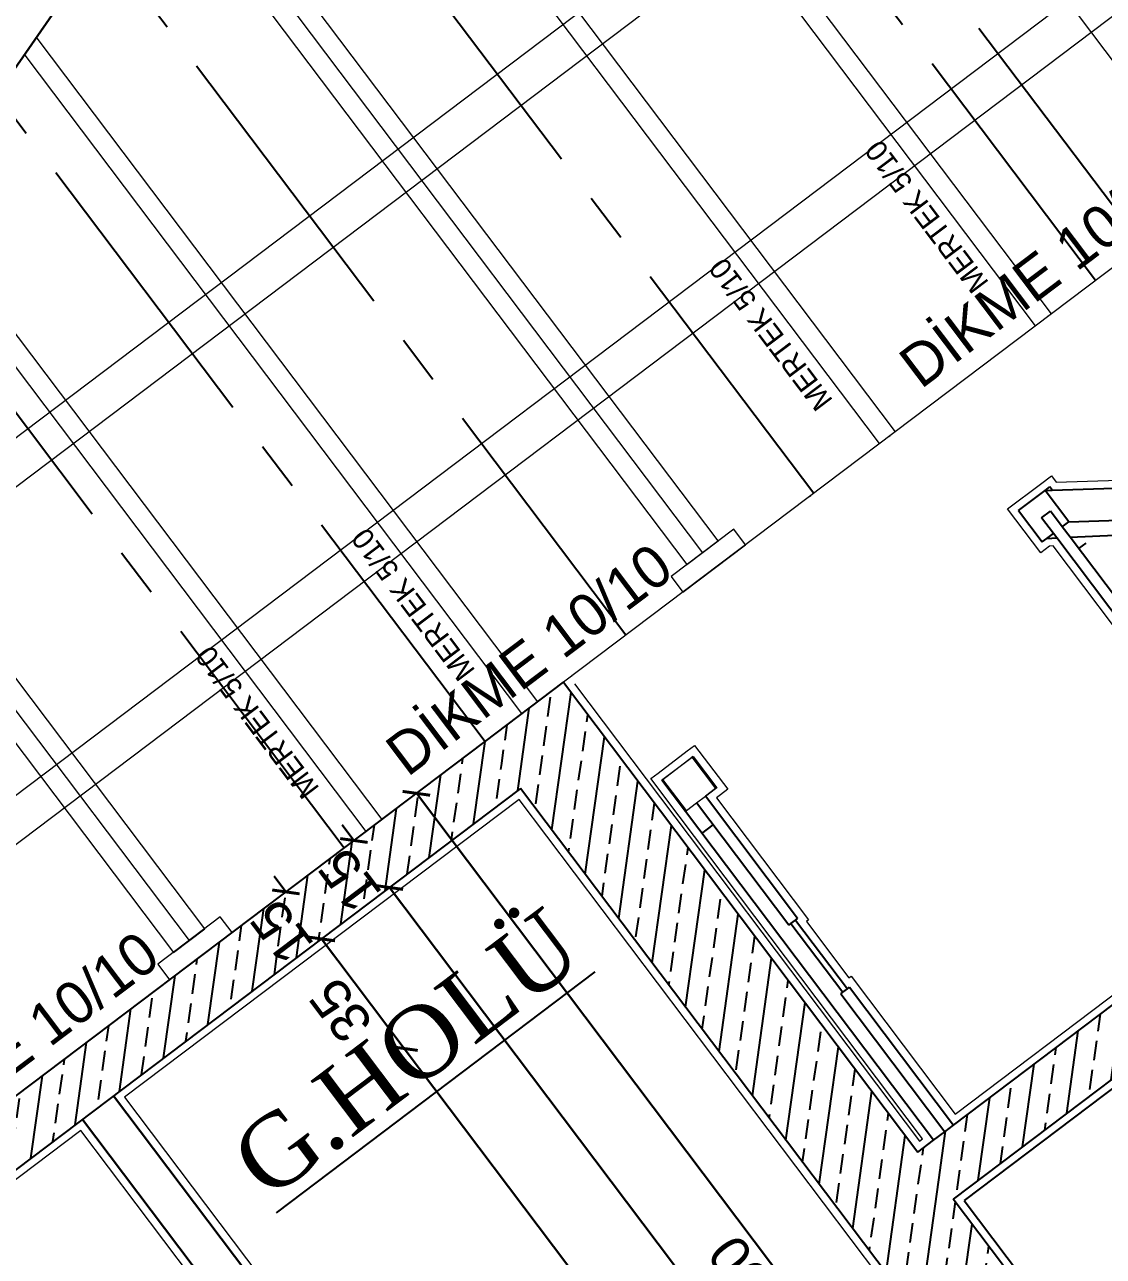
# Model space of a CAD drawing. Header units: millimetres. Extents: x 2232 to 85269, y -3593 to 5869.
# Drawn here: x 3655 to 3723.8, y 4480.3 to 4558.7 of the extents above; entities that cross this region are included whole.
import ezdxf

# ---------------------------------------------------------------- set-up
doc = ezdxf.new("R2010")
doc.units = ezdxf.units.MM
for name, pattern in [('CENTER2', [112.5, 75, -12.5, 12.5, -12.5]), ('DASHDOT2', [12.7, 6.35, -3.175, 0, -3.175]), ('DOTX2', [0.5, 0, -0.5])]:
    doc.linetypes.add(name, pattern=pattern)
for name, color, linetype in [("'YAZI", 7, 'Continuous'), ('GORUNUS', 125, 'Continuous'), ('Standart', 7, 'Continuous'), ('Yazi', 7, 'Continuous')]:
    doc.layers.add(name, color=color, linetype=linetype)
for name, color, linetype, lineweight in [('aks', 251, 'DASHDOT2', 35), ('DENIZLIK', 8, 'Continuous', 20), ('duvar', 232, 'Continuous', 30), ('iz', 1, 'DOTX2', 20), ('Mertek', 137, 'Continuous', 5), ('sıva iç', 21, 'Continuous', 0), ('ölçü iç', 170, 'Continuous', 9), ('ÖLÇÜ İÇ', 7, 'Continuous', 9)]:
    doc.layers.add(name, color=color, linetype=linetype, lineweight=lineweight)
doc.styles.get("Standard").update_dxf_attribs({"font": 'arial.ttf'})
doc.styles.add('Times roman', font='times.ttf')
doc.dimstyles.new('zulay iç ölçü', dxfattribs={"dimtxt": 10, "dimasz": 5, "dimexe": 0.18, "dimexo": 0, "dimgap": 2, "dimtad": 3, "dimdec": 0, "dimzin": 0, "dimdsep": 46, "dimtxsty": 'Standard', "dimblk": 'ARCHTICK', "dimcen": 0.09, "dimse1": 1, "dimse2": 1, "dimadec": 0, "dimazin": 0, "dimtfac": 1, "dimtdec": 0, "dimtix": 1, "dimtofl": 0, "dimtmove": 0, "dimatfit": 3, "dimldrblk": 'ARCHTICK', "dimfxl": 1, "dimtolj": 1, "dimtzin": 0, "dimarcsym": 0})
pattern_1 = [(45, (0, 0), (-7.07107, 7.07107), []), (45, (7.071, 0), (-7.07107, 7.07107), [5, -2.5])]

# ---------------------------------------------------------------- blocks, each defined once
blk = doc.blocks.new('IDE991Entity4296')
at = {"layer": 'Standart', "linetype": 'Continuous', "lineweight": -3}
h = blk.add_hatch(dxfattribs=at)
h.set_pattern_fill('ANSI33', color=171, scale=40, style=0)
h.set_pattern_definition(pattern_1)
h.paths.add_polyline_path([(760, 1335), (155, 1335), (155, 1350), (760, 1350)])
blk = doc.blocks.new('IDE991Entity4298')
at = {"layer": 'Standart', "linetype": 'Continuous', "lineweight": -3}
h = blk.add_hatch(dxfattribs=at)
h.set_pattern_fill('ANSI33', color=171, scale=40, style=0)
h.set_pattern_definition(pattern_1)
h.paths.add_polyline_path([(785, 1050), (760, 1050), (760, 1350), (785, 1350)])
blk = doc.blocks.new('IDE991Entity4308')
at = {"layer": 'Standart', "linetype": 'Continuous', "lineweight": -3}
h = blk.add_hatch(dxfattribs=at)
h.set_pattern_fill('ANSI33', color=171, scale=40, style=0)
h.set_pattern_definition(pattern_1)
h.paths.add_polyline_path([(909, 1185), (785, 1185), (785, 1200), (909, 1200)])
blk = doc.blocks.new('IDE991Entity4380')
at = {"layer": 'Standart', "color": 159, "linetype": 'Continuous', "lineweight": -3}
blk.add_lwpolyline([(790, 1298), (793.59, 1298)], dxfattribs=at)
blk = doc.blocks.new('IDE991Entity4382')
at = {"layer": 'Standart', "color": 159, "linetype": 'Continuous', "lineweight": -3}
blk.add_lwpolyline([(910.41, 1298), (912.78, 1298)], dxfattribs=at)
blk = doc.blocks.new('IDE991Entity4479')
at = {"layer": 'Standart', "color": 134, "linetype": 'Continuous', "lineweight": -3}
blk.add_lwpolyline([(907.59, 1266), (907.59, 1303.55)], dxfattribs=at)
blk = doc.blocks.new('IDE991Entity4481')
at = {"layer": 'Standart', "color": 134, "linetype": 'Continuous', "lineweight": -3}
blk.add_lwpolyline([(907.59, 1310), (910.41, 1310)], dxfattribs=at)
blk = doc.blocks.new('IDE991Entity4484')
at = {"layer": 'Standart', "color": 134, "linetype": 'Continuous', "lineweight": -3}
blk.add_lwpolyline([(910.41, 1266), (910.41, 1301.62)], dxfattribs=at)
blk = doc.blocks.new('IDE991Entity4485')
at = {"layer": 'Standart', "color": 134, "linetype": 'Continuous', "lineweight": -3}
blk.add_lwpolyline([(910.41, 1305), (910.41, 1310)], dxfattribs=at)
blk = doc.blocks.new('IDE991Entity4486')
at = {"layer": 'Standart', "color": 134, "linetype": 'Continuous', "lineweight": -3}
blk.add_lwpolyline([(912.54, 1305), (929.19, 1293.24)], dxfattribs=at)
blk = doc.blocks.new('IDE991Entity4487')
at = {"layer": 'Standart', "color": 134, "linetype": 'Continuous', "lineweight": -3}
blk.add_lwpolyline([(912.54, 1315), (914, 1313.97)], dxfattribs=at)
blk = doc.blocks.new('IDE991Entity4488')
at = {"layer": 'Standart', "color": 134, "linetype": 'Continuous', "lineweight": -3}
blk.add_lwpolyline([(905.46, 1305), (907.59, 1303.55)], dxfattribs=at)
blk = doc.blocks.new('IDE991Entity4489')
at = {"layer": 'Standart', "color": 134, "linetype": 'Continuous', "lineweight": -3}
blk.add_lwpolyline([(910.41, 1301.62), (929.19, 1288.79)], dxfattribs=at)
blk = doc.blocks.new('IDE991Entity4500')
at = {"layer": 'Standart', "color": 134, "linetype": 'Continuous', "lineweight": -3}
blk.add_lwpolyline([(912.54, 1315), (914, 1315)], dxfattribs=at)
blk = doc.blocks.new('IDE991Entity4501')
at = {"layer": 'Standart', "color": 134, "linetype": 'Continuous', "lineweight": -3}
blk.add_lwpolyline([(910.41, 1305), (912.54, 1305)], dxfattribs=at)
blk = doc.blocks.new('IDE991Entity4502')
at = {"layer": 'Standart', "color": 134, "linetype": 'Continuous', "lineweight": -3}
blk.add_lwpolyline([(912.54, 1305), (912.54, 1315)], dxfattribs=at)
blk = doc.blocks.new('IDE991Entity4503')
at = {"layer": 'Standart', "color": 134, "linetype": 'Continuous', "lineweight": -3}
blk.add_lwpolyline([(904, 1315), (904, 1305)], dxfattribs=at)
blk = doc.blocks.new('IDE991Entity4504')
at = {"layer": 'Standart', "color": 134, "linetype": 'Continuous', "lineweight": -3}
blk.add_lwpolyline([(904, 1305), (905.46, 1305)], dxfattribs=at)
blk = doc.blocks.new('IDE991Entity4505')
at = {"layer": 'Standart', "color": 134, "linetype": 'Continuous', "lineweight": -3}
blk.add_lwpolyline([(914, 1313.97), (914, 1315)], dxfattribs=at)
blk = doc.blocks.new('IDE991Entity4506')
at = {"layer": 'Standart', "color": 134, "linetype": 'Continuous', "lineweight": -3}
blk.add_lwpolyline([(793.59, 1244), (793.59, 1200)], dxfattribs=at)
blk = doc.blocks.new('IDE991Entity4507')
at = {"layer": 'Standart', "color": 134, "linetype": 'Continuous', "lineweight": -3}
blk.add_lwpolyline([(793.59, 1244), (794.29, 1244)], dxfattribs=at)
blk = doc.blocks.new('IDE991Entity4508')
at = {"layer": 'Standart', "color": 134, "linetype": 'Continuous', "lineweight": -3}
blk.add_lwpolyline([(794.29, 1266), (794.29, 1244)], dxfattribs=at)
blk = doc.blocks.new('IDE991Entity4509')
at = {"layer": 'Standart', "color": 134, "linetype": 'Continuous', "lineweight": -3}
blk.add_lwpolyline([(793.59, 1266), (793.59, 1305)], dxfattribs=at)
blk = doc.blocks.new('IDE991Entity4510')
at = {"layer": 'Standart', "color": 134, "linetype": 'Continuous', "lineweight": -3}
blk.add_lwpolyline([(793.59, 1266), (794.29, 1266)], dxfattribs=at)
blk = doc.blocks.new('IDE991Entity4511')
at = {"layer": 'Standart', "color": 134, "linetype": 'Continuous', "lineweight": -3}
blk.add_lwpolyline([(796.41, 1244), (796.41, 1200)], dxfattribs=at)
blk = doc.blocks.new('IDE991Entity4512')
at = {"layer": 'Standart', "color": 134, "linetype": 'Continuous', "lineweight": -3}
blk.add_lwpolyline([(795.71, 1266), (795.71, 1244)], dxfattribs=at)
blk = doc.blocks.new('IDE991Entity4513')
at = {"layer": 'Standart', "color": 134, "linetype": 'Continuous', "lineweight": -3}
blk.add_lwpolyline([(796.41, 1266), (796.41, 1305)], dxfattribs=at)
blk = doc.blocks.new('IDE991Entity4514')
at = {"layer": 'Standart', "color": 134, "linetype": 'Continuous', "lineweight": -3}
blk.add_lwpolyline([(799.67, 1305), (800, 1305)], dxfattribs=at)
blk = doc.blocks.new('IDE991Entity4515')
at = {"layer": 'Standart', "color": 134, "linetype": 'Continuous', "lineweight": -3}
blk.add_lwpolyline([(800, 1315), (800, 1305)], dxfattribs=at)
blk = doc.blocks.new('IDE991Entity4516')
at = {"layer": 'Standart', "color": 134, "linetype": 'Continuous', "lineweight": -3}
blk.add_lwpolyline([(799.67, 1315), (800, 1315)], dxfattribs=at)
blk = doc.blocks.new('IDE991Entity4517')
at = {"layer": 'Standart', "color": 134, "linetype": 'Continuous', "lineweight": -3}
blk.add_lwpolyline([(790.32, 1305), (790, 1305)], dxfattribs=at)
blk = doc.blocks.new('IDE991Entity4518')
at = {"layer": 'Standart', "color": 134, "linetype": 'Continuous', "lineweight": -3}
blk.add_lwpolyline([(790.32, 1315), (790, 1315)], dxfattribs=at)
blk = doc.blocks.new('IDE991Entity5277')
at = {"layer": 'Standart', "color": 159, "linetype": 'Continuous', "lineweight": -3}
blk.add_lwpolyline([(760, 1335), (155, 1335)], dxfattribs=at)
blk = doc.blocks.new('IDE991Entity5278')
at = {"layer": 'Standart', "color": 159, "linetype": 'Continuous', "lineweight": -3}
blk.add_lwpolyline([(155, 1350), (760, 1350)], dxfattribs=at)
blk = doc.blocks.new('IDE991Entity5279')
at = {"layer": 'Standart', "color": 159, "linetype": 'Continuous', "lineweight": -3}
blk.add_lwpolyline([(760, 1350), (785, 1350)], dxfattribs=at)
blk = doc.blocks.new('IDE991Entity5283')
at = {"layer": 'Standart', "color": 159, "linetype": 'Continuous', "lineweight": -3}
blk.add_lwpolyline([(760, 1050), (760, 1335)], dxfattribs=at)
blk = doc.blocks.new('IDE991Entity5284')
at = {"layer": 'Standart', "color": 159, "linetype": 'Continuous', "lineweight": -3}
blk.add_lwpolyline([(785, 900), (785, 1185)], dxfattribs=at)
blk = doc.blocks.new('IDE991Entity5285')
at = {"layer": 'Standart', "color": 159, "linetype": 'Continuous', "lineweight": -3}
blk.add_lwpolyline([(785, 1200), (790, 1200)], dxfattribs=at)
blk = doc.blocks.new('IDE991Entity5286')
at = {"layer": 'Standart', "color": 159, "linetype": 'Continuous', "lineweight": -3}
blk.add_lwpolyline([(785, 1350), (785, 1200)], dxfattribs=at)
blk = doc.blocks.new('IDE991Entity5594')
at = {"layer": 'Standart', "color": 159, "linetype": 'Continuous', "lineweight": -3}
blk.add_lwpolyline([(882, 1185), (785, 1185)], dxfattribs=at)
blk = doc.blocks.new('IDE991Entity5638')
at = {"layer": 'Standart', "color": 163, "linetype": 'Continuous', "lineweight": 5}
blk.add_lwpolyline([(790.32, 1305), (793.59, 1305)], dxfattribs=at)
blk = doc.blocks.new('IDE991Entity5639')
at = {"layer": 'Standart', "color": 163, "linetype": 'Continuous', "lineweight": 5}
blk.add_lwpolyline([(790.32, 1305), (790.32, 1315)], dxfattribs=at)
blk = doc.blocks.new('IDE991Entity5640')
at = {"layer": 'Standart', "color": 163, "linetype": 'Continuous', "lineweight": 5}
blk.add_lwpolyline([(790.32, 1315), (799.67, 1315)], dxfattribs=at)
blk = doc.blocks.new('IDE991Entity5641')
at = {"layer": 'Standart', "color": 163, "linetype": 'Continuous', "lineweight": 5}
blk.add_lwpolyline([(799.67, 1315), (799.67, 1305)], dxfattribs=at)
blk = doc.blocks.new('IDE991Entity5774')
at = {"layer": 'Standart', "color": 11, "linetype": 'Continuous', "lineweight": -3}
blk.add_lwpolyline([(790, 1200), (790, 1305)], dxfattribs=at)
blk = doc.blocks.new('IDE991Entity5775')
at = {"layer": 'Standart', "color": 11, "linetype": 'Continuous', "lineweight": -3}
blk.add_lwpolyline([(790, 1305), (790, 1315)], dxfattribs=at)
blk = doc.blocks.new('IDE991Entity5802')
at = {"layer": 'Standart', "color": 11, "linetype": 'Continuous', "lineweight": -3}
blk.add_lwpolyline([(881.43, 1183), (787, 1183)], dxfattribs=at)
blk = doc.blocks.new('IDE991Entity5803')
at = {"layer": 'Standart', "color": 11, "linetype": 'Continuous', "lineweight": -3}
blk.add_lwpolyline([(787, 1183), (787, 1050)], dxfattribs=at)
blk = doc.blocks.new('IDE991Entity5992')
at = {"layer": 'Standart', "color": 134, "linetype": 'Continuous', "lineweight": -3}
blk.add_lwpolyline([(907.59, 1303.55), (907.59, 1305)], dxfattribs=at)
blk = doc.blocks.new('IDE991Entity5993')
at = {"layer": 'Standart', "color": 134, "linetype": 'Continuous', "lineweight": -3}
blk.add_lwpolyline([(907.59, 1305), (907.59, 1310)], dxfattribs=at)
blk = doc.blocks.new('IDE991Entity5996')
at = {"layer": 'Standart', "color": 134, "linetype": 'Continuous', "lineweight": -3}
blk.add_lwpolyline([(910.41, 1301.62), (910.41, 1305)], dxfattribs=at)
blk = doc.blocks.new('IDE991Entity6017')
at = {"layer": 'Standart', "color": 134, "linetype": 'Continuous', "lineweight": -3}
blk.add_lwpolyline([(914, 1313.97), (1015, 1242.66)], dxfattribs=at)
blk = doc.blocks.new('IDE991Entity6022')
at = {"layer": 'Standart', "color": 134, "linetype": 'Continuous', "lineweight": -3}
blk.add_lwpolyline([(904, 1315), (912.54, 1315)], dxfattribs=at)
blk = doc.blocks.new('IDE991Entity6023')
at = {"layer": 'Standart', "color": 134, "linetype": 'Continuous', "lineweight": -3}
blk.add_lwpolyline([(905.46, 1305), (907.59, 1305)], dxfattribs=at)
blk = doc.blocks.new('IDE991Entity6024')
at = {"layer": 'Standart', "color": 134, "linetype": 'Continuous', "lineweight": -3}
blk.add_lwpolyline([(794.29, 1244), (795.71, 1244)], dxfattribs=at)
blk = doc.blocks.new('IDE991Entity6025')
at = {"layer": 'Standart', "color": 134, "linetype": 'Continuous', "lineweight": -3}
blk.add_lwpolyline([(795.71, 1244), (796.41, 1244)], dxfattribs=at)
blk = doc.blocks.new('IDE991Entity6026')
at = {"layer": 'Standart', "color": 134, "linetype": 'Continuous', "lineweight": -3}
blk.add_lwpolyline([(794.29, 1266), (795.71, 1266)], dxfattribs=at)
blk = doc.blocks.new('IDE991Entity6027')
at = {"layer": 'Standart', "color": 134, "linetype": 'Continuous', "lineweight": -3}
blk.add_lwpolyline([(795.71, 1266), (796.41, 1266)], dxfattribs=at)
blk = doc.blocks.new('IDE991Entity6530')
at = {"layer": 'Standart', "color": 159, "linetype": 'Continuous', "lineweight": -3}
blk.add_lwpolyline([(790, 1200), (793.59, 1200)], dxfattribs=at)
blk = doc.blocks.new('IDE991Entity6531')
at = {"layer": 'Standart', "color": 159, "linetype": 'Continuous', "lineweight": -3}
blk.add_lwpolyline([(793.59, 1200), (796.41, 1200)], dxfattribs=at)
blk = doc.blocks.new('IDE991Entity6532')
at = {"layer": 'Standart', "color": 159, "linetype": 'Continuous', "lineweight": -3}
blk.add_lwpolyline([(796.41, 1200), (907.59, 1200)], dxfattribs=at)
blk = doc.blocks.new('IDE991Entity6722')
at = {"layer": 'Standart', "color": 163, "linetype": 'Continuous', "lineweight": 5}
blk.add_lwpolyline([(793.59, 1305), (796.41, 1305)], dxfattribs=at)
blk = doc.blocks.new('IDE991Entity6723')
at = {"layer": 'Standart', "color": 163, "linetype": 'Continuous', "lineweight": 5}
blk.add_lwpolyline([(796.41, 1305), (799.67, 1305)], dxfattribs=at)
blk = doc.blocks.new('TRRTYT')
at = {"layer": 'Standart'}
for name in ['IDE991Entity4296', 'IDE991Entity5278', 'IDE991Entity4298', 'IDE991Entity5279', 'IDE991Entity5286', 'IDE991Entity5277', 'IDE991Entity5283', 'IDE991Entity4518', 'IDE991Entity5775', 'IDE991Entity5639', 'IDE991Entity5640', 'IDE991Entity4516', 'IDE991Entity5641', 'IDE991Entity4515', 'IDE991Entity4503', 'IDE991Entity6022', 'IDE991Entity4487', 'IDE991Entity4500', 'IDE991Entity4502', 'IDE991Entity4505', 'IDE991Entity6017', 'IDE991Entity4481', 'IDE991Entity5993', 'IDE991Entity4485', 'IDE991Entity4517', 'IDE991Entity5774', 'IDE991Entity5638', 'IDE991Entity4509', 'IDE991Entity6722', 'IDE991Entity4513', 'IDE991Entity6723', 'IDE991Entity4514', 'IDE991Entity4504', 'IDE991Entity4488', 'IDE991Entity6023', 'IDE991Entity5992', 'IDE991Entity4501', 'IDE991Entity5996', 'IDE991Entity4486', 'IDE991Entity4479', 'IDE991Entity4484', 'IDE991Entity4489', 'IDE991Entity4380', 'IDE991Entity4382', 'IDE991Entity4510', 'IDE991Entity4508', 'IDE991Entity6026', 'IDE991Entity4512', 'IDE991Entity6027', 'IDE991Entity4506', 'IDE991Entity4507', 'IDE991Entity6024', 'IDE991Entity6025', 'IDE991Entity4511', 'IDE991Entity4308', 'IDE991Entity5285', 'IDE991Entity6530', 'IDE991Entity6531', 'IDE991Entity6532', 'IDE991Entity5284', 'IDE991Entity5594', 'IDE991Entity5802', 'IDE991Entity5803']:
    blk.add_blockref(name, (1034515.63, -397430.95), dxfattribs=at)
blk = doc.blocks.new('_ArchTick')
at = {"color": 0, "linetype": 'ByBlock', "const_width": 0.15}
blk.add_lwpolyline([(-0.5, -0.5), (0.5, 0.5)], dxfattribs=at)
blk = doc.blocks.new('*D2435')
at = {"layer": 'Defpoints', "color": 0, "transparency": 16777216}
for p in [(661197.5, -126478.54), (661197.5, -126493.54), (661204.5, -126493.54)]:
    blk.add_point(p, dxfattribs=at)
at = {"layer": 'ÖLÇÜ İÇ', "color": 0, "lineweight": -2, "transparency": 16777216}
for p, q in [((661204.5, -126478.54), (661204.5, -126473.54)), ((661204.5, -126493.54), (661204.5, -126498.54))]:
    blk.add_line(p, q, dxfattribs=at)
at = {"layer": 'ÖLÇÜ İÇ', "color": 0, "lineweight": -2, "transparency": 16777216, "xscale": 5, "yscale": 5, "zscale": 5}
for p, rotation in [((661204.5, -126478.54), 270), ((661204.5, -126493.54), 90)]:
    blk.add_blockref('_ArchTick', p, dxfattribs=dict(at, rotation=rotation))
at = {"layer": 'ÖLÇÜ İÇ', "color": 0, "transparency": 16777216, "insert": (661197.5, -126486.04), "char_height": 10, "attachment_point": 5, "rotation": 90}
blk.add_mtext('\\A1;15', dxfattribs=at)
blk = doc.blocks.new('*D2436')
at = {"layer": 'Defpoints', "color": 0, "transparency": 16777216}
for p in [(661197.5, -126493.54), (661177.16, -126528.54), (661204.5, -126528.54)]:
    blk.add_point(p, dxfattribs=at)
at = {"layer": 'ÖLÇÜ İÇ', "color": 0, "lineweight": -2, "transparency": 16777216}
blk.add_line((661204.5, -126493.54), (661204.5, -126528.54), dxfattribs=at)
at = {"layer": 'ÖLÇÜ İÇ', "color": 0, "lineweight": -2, "transparency": 16777216, "xscale": 5, "yscale": 5, "zscale": 5}
for p, rotation in [((661204.5, -126493.54), 90), ((661204.5, -126528.54), 270)]:
    blk.add_blockref('_ArchTick', p, dxfattribs=dict(at, rotation=rotation))
at = {"layer": 'ÖLÇÜ İÇ', "color": 0, "transparency": 16777216, "insert": (661197.5, -126511.04), "char_height": 10, "attachment_point": 5, "rotation": 90}
blk.add_mtext('\\A1;35', dxfattribs=at)
blk = doc.blocks.new('*D2437')
at = {"layer": 'Defpoints', "color": 0, "transparency": 16777216}
for p in [(661177.16, -126528.54), (661187, -126778.54), (661204.5, -126778.54)]:
    blk.add_point(p, dxfattribs=at)
at = {"layer": 'ÖLÇÜ İÇ', "color": 0, "lineweight": -2, "transparency": 16777216}
blk.add_line((661204.5, -126528.54), (661204.5, -126778.54), dxfattribs=at)
at = {"layer": 'ÖLÇÜ İÇ', "color": 0, "lineweight": -2, "transparency": 16777216, "xscale": 5, "yscale": 5, "zscale": 5}
for p, rotation in [((661204.5, -126528.54), 90), ((661204.5, -126778.54), 270)]:
    blk.add_blockref('_ArchTick', p, dxfattribs=dict(at, rotation=rotation))
at = {"layer": 'ÖLÇÜ İÇ', "color": 0, "transparency": 16777216, "insert": (661197.5, -126653.54), "char_height": 10, "attachment_point": 5, "rotation": 90}
blk.add_mtext('\\A1;250', dxfattribs=at)
blk = doc.blocks.new('*D2438')
at = {"layer": 'Defpoints', "color": 0, "transparency": 16777216}
for p in [(661246.19, -126478.54), (661246.19, -126778.54), (661246.19, -126778.54)]:
    blk.add_point(p, dxfattribs=at)
at = {"layer": 'ÖLÇÜ İÇ', "color": 0, "lineweight": -2, "transparency": 16777216}
blk.add_line((661246.19, -126478.54), (661246.19, -126778.54), dxfattribs=at)
at = {"layer": 'ÖLÇÜ İÇ', "color": 0, "lineweight": -2, "transparency": 16777216, "xscale": 5, "yscale": 5, "zscale": 5}
for p, rotation in [((661246.19, -126478.54), 90), ((661246.19, -126778.54), 270)]:
    blk.add_blockref('_ArchTick', p, dxfattribs=dict(at, rotation=rotation))
at = {"layer": 'ÖLÇÜ İÇ', "color": 0, "transparency": 16777216, "insert": (661239.19, -126628.54), "char_height": 10, "attachment_point": 5, "rotation": 90}
blk.add_mtext('\\A1;300', dxfattribs=at)
blk = doc.blocks.new('*D2439')
at = {"layer": 'Defpoints', "color": 0, "transparency": 16777216}
for p in [(661220.99, -126478.54), (661178.88, -126493.54), (661226.24, -126493.54)]:
    blk.add_point(p, dxfattribs=at)
at = {"layer": 'ÖLÇÜ İÇ', "color": 0, "lineweight": -2, "transparency": 16777216}
for p, q in [((661226.24, -126478.54), (661226.24, -126473.54)), ((661226.24, -126493.54), (661226.24, -126498.54))]:
    blk.add_line(p, q, dxfattribs=at)
at = {"layer": 'ÖLÇÜ İÇ', "color": 0, "lineweight": -2, "transparency": 16777216, "xscale": 5, "yscale": 5, "zscale": 5}
for p, rotation in [((661226.24, -126478.54), 270), ((661226.24, -126493.54), 90)]:
    blk.add_blockref('_ArchTick', p, dxfattribs=dict(at, rotation=rotation))
at = {"layer": 'ÖLÇÜ İÇ', "color": 0, "transparency": 16777216, "insert": (661219.24, -126486.04), "char_height": 10, "attachment_point": 5, "rotation": 90}
blk.add_mtext('\\A1;15', dxfattribs=at)
blk = doc.blocks.new('*D2440')
at = {"layer": 'Defpoints', "color": 0, "transparency": 16777216}
for p in [(661178.88, -126493.54), (661226.24, -126778.54), (661226.24, -126778.54)]:
    blk.add_point(p, dxfattribs=at)
at = {"layer": 'ÖLÇÜ İÇ', "color": 0, "lineweight": -2, "transparency": 16777216}
blk.add_line((661226.24, -126493.54), (661226.24, -126778.54), dxfattribs=at)
at = {"layer": 'ÖLÇÜ İÇ', "color": 0, "lineweight": -2, "transparency": 16777216, "xscale": 5, "yscale": 5, "zscale": 5}
for p, rotation in [((661226.24, -126493.54), 90), ((661226.24, -126778.54), 270)]:
    blk.add_blockref('_ArchTick', p, dxfattribs=dict(at, rotation=rotation))
at = {"layer": 'ÖLÇÜ İÇ', "color": 0, "transparency": 16777216, "insert": (661219.24, -126636.04), "char_height": 10, "attachment_point": 5, "rotation": 90}
blk.add_mtext('\\A1;285', dxfattribs=at)
blk = doc.blocks.new('*D2445')
at = {"layer": 'Defpoints', "color": 0, "transparency": 16777216}
for p in [(661220.99, -126478.54), (661178.88, -126493.54), (661226.24, -126493.54)]:
    blk.add_point(p, dxfattribs=at)
at = {"layer": 'ÖLÇÜ İÇ', "color": 0, "lineweight": -2, "transparency": 16777216}
for p, q in [((661226.24, -126478.54), (661226.24, -126473.54)), ((661226.24, -126493.54), (661226.24, -126498.54))]:
    blk.add_line(p, q, dxfattribs=at)
at = {"layer": 'ÖLÇÜ İÇ', "color": 0, "lineweight": -2, "transparency": 16777216, "xscale": 5, "yscale": 5, "zscale": 5}
for p, rotation in [((661226.24, -126478.54), 270), ((661226.24, -126493.54), 90)]:
    blk.add_blockref('_ArchTick', p, dxfattribs=dict(at, rotation=rotation))
at = {"layer": 'ÖLÇÜ İÇ', "color": 0, "transparency": 16777216, "insert": (661219.24, -126486.04), "char_height": 10, "attachment_point": 5, "rotation": 90}
blk.add_mtext('\\A1;15', dxfattribs=at)
blk = doc.blocks.new('*D2446')
at = {"layer": 'Defpoints', "color": 0, "transparency": 16777216}
for p in [(661178.88, -126493.54), (661226.24, -126778.54), (661226.24, -126778.54)]:
    blk.add_point(p, dxfattribs=at)
at = {"layer": 'ÖLÇÜ İÇ', "color": 0, "lineweight": -2, "transparency": 16777216}
blk.add_line((661226.24, -126493.54), (661226.24, -126778.54), dxfattribs=at)
at = {"layer": 'ÖLÇÜ İÇ', "color": 0, "lineweight": -2, "transparency": 16777216, "xscale": 5, "yscale": 5, "zscale": 5}
for p, rotation in [((661226.24, -126493.54), 90), ((661226.24, -126778.54), 270)]:
    blk.add_blockref('_ArchTick', p, dxfattribs=dict(at, rotation=rotation))
at = {"layer": 'ÖLÇÜ İÇ', "color": 0, "transparency": 16777216, "insert": (661219.24, -126636.04), "char_height": 10, "attachment_point": 5, "rotation": 90}
blk.add_mtext('\\A1;285', dxfattribs=at)
blk = doc.blocks.new('*D2451')
at = {"layer": 'Defpoints', "color": 0, "transparency": 16777216}
for p in [(661220.99, -126478.54), (661178.88, -126493.54), (661226.24, -126493.54)]:
    blk.add_point(p, dxfattribs=at)
at = {"layer": 'ÖLÇÜ İÇ', "color": 0, "lineweight": -2, "transparency": 16777216}
for p, q in [((661226.24, -126478.54), (661226.24, -126473.54)), ((661226.24, -126493.54), (661226.24, -126498.54))]:
    blk.add_line(p, q, dxfattribs=at)
at = {"layer": 'ÖLÇÜ İÇ', "color": 0, "lineweight": -2, "transparency": 16777216, "xscale": 5, "yscale": 5, "zscale": 5}
for p, rotation in [((661226.24, -126478.54), 270), ((661226.24, -126493.54), 90)]:
    blk.add_blockref('_ArchTick', p, dxfattribs=dict(at, rotation=rotation))
at = {"layer": 'ÖLÇÜ İÇ', "color": 0, "transparency": 16777216, "insert": (661219.24, -126486.04), "char_height": 10, "attachment_point": 5, "rotation": 90}
blk.add_mtext('\\A1;15', dxfattribs=at)
blk = doc.blocks.new('*D2452')
at = {"layer": 'Defpoints', "color": 0, "transparency": 16777216}
for p in [(661178.88, -126493.54), (661226.24, -126778.54), (661226.24, -126778.54)]:
    blk.add_point(p, dxfattribs=at)
at = {"layer": 'ÖLÇÜ İÇ', "color": 0, "lineweight": -2, "transparency": 16777216}
blk.add_line((661226.24, -126493.54), (661226.24, -126778.54), dxfattribs=at)
at = {"layer": 'ÖLÇÜ İÇ', "color": 0, "lineweight": -2, "transparency": 16777216, "xscale": 5, "yscale": 5, "zscale": 5}
for p, rotation in [((661226.24, -126493.54), 90), ((661226.24, -126778.54), 270)]:
    blk.add_blockref('_ArchTick', p, dxfattribs=dict(at, rotation=rotation))
at = {"layer": 'ÖLÇÜ İÇ', "color": 0, "transparency": 16777216, "insert": (661219.24, -126636.04), "char_height": 10, "attachment_point": 5, "rotation": 90}
blk.add_mtext('\\A1;285', dxfattribs=at)
blk = doc.blocks.new('*D2454')
at = {"layer": 'Defpoints', "color": 0, "transparency": 16777216}
for p in [(661220.99, -126478.54), (661178.88, -126493.54), (661226.24, -126493.54)]:
    blk.add_point(p, dxfattribs=at)
at = {"layer": 'ÖLÇÜ İÇ', "color": 0, "lineweight": -2, "transparency": 16777216}
for p, q in [((661226.24, -126478.54), (661226.24, -126473.54)), ((661226.24, -126493.54), (661226.24, -126498.54))]:
    blk.add_line(p, q, dxfattribs=at)
at = {"layer": 'ÖLÇÜ İÇ', "color": 0, "lineweight": -2, "transparency": 16777216, "xscale": 5, "yscale": 5, "zscale": 5}
for p, rotation in [((661226.24, -126478.54), 270), ((661226.24, -126493.54), 90)]:
    blk.add_blockref('_ArchTick', p, dxfattribs=dict(at, rotation=rotation))
at = {"layer": 'ÖLÇÜ İÇ', "color": 0, "transparency": 16777216, "insert": (661219.24, -126486.04), "char_height": 10, "attachment_point": 5, "rotation": 90}
blk.add_mtext('\\A1;15', dxfattribs=at)
blk = doc.blocks.new('*D2455')
at = {"layer": 'Defpoints', "color": 0, "transparency": 16777216}
for p in [(661178.88, -126493.54), (661226.24, -126778.54), (661226.24, -126778.54)]:
    blk.add_point(p, dxfattribs=at)
at = {"layer": 'ÖLÇÜ İÇ', "color": 0, "lineweight": -2, "transparency": 16777216}
blk.add_line((661226.24, -126493.54), (661226.24, -126778.54), dxfattribs=at)
at = {"layer": 'ÖLÇÜ İÇ', "color": 0, "lineweight": -2, "transparency": 16777216, "xscale": 5, "yscale": 5, "zscale": 5}
for p, rotation in [((661226.24, -126493.54), 90), ((661226.24, -126778.54), 270)]:
    blk.add_blockref('_ArchTick', p, dxfattribs=dict(at, rotation=rotation))
at = {"layer": 'ÖLÇÜ İÇ', "color": 0, "transparency": 16777216, "insert": (661219.24, -126636.04), "char_height": 10, "attachment_point": 5, "rotation": 90}
blk.add_mtext('\\A1;285', dxfattribs=at)
blk = doc.blocks.new('*D2456')
at = {"layer": 'Defpoints', "color": 0, "transparency": 16777216}
for p in [(661220.99, -126478.54), (661178.88, -126493.54), (661226.24, -126493.54)]:
    blk.add_point(p, dxfattribs=at)
at = {"layer": 'ÖLÇÜ İÇ', "color": 0, "lineweight": -2, "transparency": 16777216}
for p, q in [((661226.24, -126478.54), (661226.24, -126473.54)), ((661226.24, -126493.54), (661226.24, -126498.54))]:
    blk.add_line(p, q, dxfattribs=at)
at = {"layer": 'ÖLÇÜ İÇ', "color": 0, "lineweight": -2, "transparency": 16777216, "xscale": 5, "yscale": 5, "zscale": 5}
for p, rotation in [((661226.24, -126478.54), 270), ((661226.24, -126493.54), 90)]:
    blk.add_blockref('_ArchTick', p, dxfattribs=dict(at, rotation=rotation))
at = {"layer": 'ÖLÇÜ İÇ', "color": 0, "transparency": 16777216, "insert": (661219.24, -126486.04), "char_height": 10, "attachment_point": 5, "rotation": 90}
blk.add_mtext('\\A1;15', dxfattribs=at)
blk = doc.blocks.new('*D2457')
at = {"layer": 'Defpoints', "color": 0, "transparency": 16777216}
for p in [(661178.88, -126493.54), (661226.24, -126778.54), (661226.24, -126778.54)]:
    blk.add_point(p, dxfattribs=at)
at = {"layer": 'ÖLÇÜ İÇ', "color": 0, "lineweight": -2, "transparency": 16777216}
blk.add_line((661226.24, -126493.54), (661226.24, -126778.54), dxfattribs=at)
at = {"layer": 'ÖLÇÜ İÇ', "color": 0, "lineweight": -2, "transparency": 16777216, "xscale": 5, "yscale": 5, "zscale": 5}
for p, rotation in [((661226.24, -126493.54), 90), ((661226.24, -126778.54), 270)]:
    blk.add_blockref('_ArchTick', p, dxfattribs=dict(at, rotation=rotation))
at = {"layer": 'ÖLÇÜ İÇ', "color": 0, "transparency": 16777216, "insert": (661219.24, -126636.04), "char_height": 10, "attachment_point": 5, "rotation": 90}
blk.add_mtext('\\A1;285', dxfattribs=at)
blk = doc.blocks.new('*D2458')
at = {"layer": 'Defpoints', "color": 0, "transparency": 16777216}
for p in [(661220.99, -126478.54), (661178.88, -126493.54), (661226.24, -126493.54)]:
    blk.add_point(p, dxfattribs=at)
at = {"layer": 'ÖLÇÜ İÇ', "color": 0, "lineweight": -2, "transparency": 16777216}
for p, q in [((661226.24, -126478.54), (661226.24, -126473.54)), ((661226.24, -126493.54), (661226.24, -126498.54))]:
    blk.add_line(p, q, dxfattribs=at)
at = {"layer": 'ÖLÇÜ İÇ', "color": 0, "lineweight": -2, "transparency": 16777216, "xscale": 5, "yscale": 5, "zscale": 5}
for p, rotation in [((661226.24, -126478.54), 270), ((661226.24, -126493.54), 90)]:
    blk.add_blockref('_ArchTick', p, dxfattribs=dict(at, rotation=rotation))
at = {"layer": 'ÖLÇÜ İÇ', "color": 0, "transparency": 16777216, "insert": (661219.24, -126486.04), "char_height": 10, "attachment_point": 5, "rotation": 90}
blk.add_mtext('\\A1;15', dxfattribs=at)
blk = doc.blocks.new('*D2459')
at = {"layer": 'Defpoints', "color": 0, "transparency": 16777216}
for p in [(661178.88, -126493.54), (661226.24, -126778.54), (661226.24, -126778.54)]:
    blk.add_point(p, dxfattribs=at)
at = {"layer": 'ÖLÇÜ İÇ', "color": 0, "lineweight": -2, "transparency": 16777216}
blk.add_line((661226.24, -126493.54), (661226.24, -126778.54), dxfattribs=at)
at = {"layer": 'ÖLÇÜ İÇ', "color": 0, "lineweight": -2, "transparency": 16777216, "xscale": 5, "yscale": 5, "zscale": 5}
for p, rotation in [((661226.24, -126493.54), 90), ((661226.24, -126778.54), 270)]:
    blk.add_blockref('_ArchTick', p, dxfattribs=dict(at, rotation=rotation))
at = {"layer": 'ÖLÇÜ İÇ', "color": 0, "transparency": 16777216, "insert": (661219.24, -126636.04), "char_height": 10, "attachment_point": 5, "rotation": 90}
blk.add_mtext('\\A1;285', dxfattribs=at)
blk = doc.blocks.new('DFGFDGHN')
at = {"layer": 'ÖLÇÜ İÇ'}
for base, p1, p2, picture, middle in [((661226.24, -126493.54), (661220.99, -126478.54), (661178.88, -126493.54), '*D2439', (661219.24, -126486.04)), ((661226.24, -126493.54), (661220.99, -126478.54), (661178.88, -126493.54), '*D2445', (661219.24, -126486.04)), ((661226.24, -126493.54), (661220.99, -126478.54), (661178.88, -126493.54), '*D2451', (661219.24, -126486.04)), ((661226.24, -126493.54), (661220.99, -126478.54), (661178.88, -126493.54), '*D2454', (661219.24, -126486.04)), ((661226.24, -126493.54), (661220.99, -126478.54), (661178.88, -126493.54), '*D2456', (661219.24, -126486.04)), ((661226.24, -126493.54), (661220.99, -126478.54), (661178.88, -126493.54), '*D2458', (661219.24, -126486.04)), ((661204.5, -126493.54), (661197.5, -126478.54), (661197.5, -126493.54), '*D2435', (661197.5, -126486.04)), ((661246.19, -126778.54), (661246.19, -126478.54), (661246.19, -126778.54), '*D2438', (661239.19, -126628.54)), ((661204.5, -126528.54), (661197.5, -126493.54), (661177.16, -126528.54), '*D2436', (661197.5, -126511.04)), ((661204.5, -126778.54), (661177.16, -126528.54), (661187, -126778.54), '*D2437', (661197.5, -126653.54))]:
    dim = blk.add_linear_dim(base=base, p1=p1, p2=p2, angle=90, dimstyle='zulay iç ölçü', dxfattribs=at)
    dim.commit()
    dim.dimension.update_dxf_attribs({"geometry": picture, "text_midpoint": middle})
for picture in ['*D2440', '*D2446', '*D2452', '*D2455', '*D2457', '*D2459']:
    dim = blk.add_linear_dim(base=(661226.24, -126778.54), p1=(661178.88, -126493.54), p2=(661226.24, -126778.54), angle=90, dimstyle='zulay iç ölçü', override={"dimtmove": 1}, dxfattribs=at)
    dim.commit()
    dim.dimension.update_dxf_attribs({"geometry": picture, "text_midpoint": (661219.24, -126636.04)})
blk = doc.blocks.new('GHGFHGF')
at = {"layer": 'aks', "color": 251, "linetype": 'CENTER2', "lineweight": -3}
for points in [[(1294094.78, -408570.35), (1294094.78, -409089.54)], [(1294139.78, -408570.35), (1294139.78, -409089.54)], [(1294184.78, -408570.35), (1294184.78, -409089.54)], [(1294244.78, -408570.35), (1294244.78, -409089.54)], [(1294334.78, -408570.35), (1294334.78, -409089.54)], [(1294349.78, -408570.35), (1294349.78, -409089.54)]]:
    blk.add_lwpolyline(points, dxfattribs=at)
at = {"layer": 'DENIZLIK'}
for p, q in [((1294212.97, -408859.1, 1163.75), (1294212.97, -409084.57, 1163.75)), ((1294048.94, -408912.76, 1163.75), (1294048.94, -409084.57, 1163.75))]:
    blk.add_line(p, q, dxfattribs=at)
at = {"layer": 'DENIZLIK', "elevation": 1163.75}
for points in [[(1294372.01, -408824.74), (1294372.01, -409084.57), (1294382.01, -409084.57), (1294382.01, -408810.94)], [(1294207.97, -408860.75), (1294207.97, -409084.57), (1294217.97, -409084.57), (1294217.97, -408857.46)], [(1294043.94, -408914.4), (1294043.94, -409084.57), (1294053.94, -409084.57), (1294053.94, -408911.11)]]:
    blk.add_lwpolyline(points, dxfattribs=at)
for points in [[(1294058.94, -409084.57), (1294038.94, -409084.57), (1294038.94, -409089.57), (1294058.94, -409089.57)], [(1294222.97, -409084.57), (1294202.97, -409084.57), (1294202.97, -409089.57), (1294222.97, -409089.57)]]:
    blk.add_lwpolyline(points, close=True, dxfattribs=at)
at = {"layer": 'duvar'}
for points in [[(1293999.78, -409104.54), (1293999.78, -409389.54)], [(1294009.78, -409104.54), (1294009.78, -409389.54)]]:
    blk.add_lwpolyline(points, dxfattribs=at)
at = {"layer": 'GORUNUS', "lineweight": 30}
blk.add_lwpolyline([(1293511.78, -409089.54), (1294241.38, -408849.54), (1294296.37, -408849.54), (1294544.78, -408768.1), (1294793.18, -408849.54), (1294848.17, -408849.54), (1295577.77, -409089.54)], dxfattribs=at)
at = {"layer": 'iz', "ltscale": 50}
blk.add_line((1293379.78, -409089.54), (1295709.78, -409089.54), dxfattribs=at)
at = {"layer": 'Mertek', "elevation": 1794.87}
for points in [[(1294320.59, -408841.6), (1294320.59, -409089.54)], [(1294315.59, -409089.54), (1294315.59, -408843.24)], [(1294265.76, -409089.54), (1294265.76, -408849.31)], [(1294270.76, -408849.31), (1294270.76, -409089.54)], [(1294151.55, -409089.54), (1294151.55, -408879.29)], [(1294156.55, -408877.65), (1294156.55, -409089.54)], [(1294101.73, -409089.54), (1294101.73, -408895.66)], [(1294106.73, -408894.02), (1294106.73, -409089.54)]]:
    blk.add_lwpolyline(points, dxfattribs=at)
at = {"layer": 'sıva iç', "elevation": 1163.75}
for points in [[(1293918.66, -408955.63), (1294694.78, -408955.63)], [(1293888.27, -408965.63), (1294694.78, -408965.63)], [(1293703, -409028.35), (1294694.78, -409028.35)], [(1293703, -409038.35), (1294694.78, -409038.35)]]:
    blk.add_lwpolyline(points, dxfattribs=at)
at = {"layer": 'sıva iç'}
for points in [[(1294504.78, -409089.54), (1294164.78, -409089.54), (1294164.78, -409239.54), (1294169.78, -409239.54), (1294169.78, -409134.54), (1294169.78, -409124.54), (1294170.1, -409124.54), (1294179.45, -409124.54), (1294179.78, -409124.54), (1294179.78, -409134.54), (1294179.45, -409134.54), (1294176.19, -409134.54), (1294176.19, -409173.54), (1294175.48, -409173.54), (1294175.48, -409195.54), (1294176.19, -409195.54), (1294176.19, -409239.54), (1294287.36, -409239.54)], [(1294287.36, -409173.54), (1294287.36, -409135.99), (1294285.24, -409134.54), (1294283.78, -409134.54), (1294283.78, -409124.54), (1294292.31, -409124.54), (1294293.78, -409124.54), (1294293.78, -409125.58), (1294394.78, -409196.88)], [(1294166.78, -409091.54), (1294166.78, -409237.54), (1294167.78, -409237.54), (1294167.78, -409134.54), (1294167.78, -409122.54), (1294170.1, -409122.54), (1294179.45, -409122.54), (1294181.78, -409122.54), (1294181.78, -409136.54), (1294179.45, -409136.54), (1294178.19, -409136.54), (1294178.19, -409175.54), (1294177.48, -409175.54), (1294177.48, -409193.54), (1294178.19, -409193.54), (1294178.19, -409237.54), (1294285.36, -409237.54)], [(1294285.36, -409175.54), (1294285.36, -409137.05), (1294284.62, -409136.54), (1294281.78, -409136.54), (1294281.78, -409122.54), (1294292.31, -409122.54), (1294295.78, -409122.54), (1294295.78, -409124.54), (1294395.93, -409195.25)]]:
    blk.add_lwpolyline(points, dxfattribs=at)
for points in [[(1293997.78, -409106.54), (1293536.78, -409106.54), (1293536.78, -409141.54), (1293531.78, -409141.54), (1293531.78, -409387.54), (1293534.78, -409387.54), (1293639.78, -409387.54), (1293789.78, -409387.54), (1293997.78, -409387.54)], [(1294137.78, -409106.54), (1294011.78, -409106.54), (1294011.78, -409387.54), (1294137.78, -409387.54)]]:
    blk.add_lwpolyline(points, close=True, dxfattribs=at)
blk.add_blockref('TRRTYT', (258864.14, -13008.59), dxfattribs=at)
at = {"layer": 'ölçü iç', "lineweight": 30}
blk.add_blockref('DFGFDGHN', (632871.63, -282611), dxfattribs=at)
at = {"layer": "'YAZI", "char_height": 4.8, "attachment_point": 1, "rotation": 90}
for insert in [(1294093.59, -409084.69, 2110.22), (1294143.41, -409084.69, 2110.22), (1294257.63, -409084.69, 2110.22), (1294307.45, -409084.69, 2110.22)]:
    blk.add_mtext_dynamic_manual_height_columns('\\A1;\\pxqc;{\\fBahnschrift SemiLight|b0|i0|c162|p34;\\H1.125x;MERTEK 5/10}', width=68.0577, gutter_width=25, heights=[0], dxfattribs=dict(at, insert=insert))
at = {"layer": "'YAZI", "char_height": 9.6, "attachment_point": 3}
for insert in [(1294065.35, -409074.18, 1163.75), (1294229.38, -409074.18, 1163.75), (1294393.42, -409074.18, 1163.75)]:
    blk.add_mtext_dynamic_manual_height_columns('\\A1;\\pxqc;{\\fBahnschrift SemiLight|b0|i0|c162|p34;\\H1.125x;DİKME 10/10}', width=136.1154, gutter_width=50, heights=[0], dxfattribs=dict(at, insert=insert))
at = {"layer": 'Yazi', "style": 'Times roman'}
blk.add_text('%%UG.HOLÜ', height=17.991, dxfattribs=at).set_placement((1294024.91, -409149.75))
blk = doc.blocks.new('RRRR')
at = {"layer": 'sıva iç', "rotation": 37.05267661197627}
blk.add_blockref('GHGFHGF', (-156760.25, -889310.84), dxfattribs=at)

msp = doc.modelspace()

# ---------------------------------------------------------------- block references
at = {"layer": 'ÖLÇÜ İÇ', "xscale": 0.25, "yscale": 0.25, "zscale": 0.25}
msp.add_blockref('RRRR', (-276957.058, 113516.845), dxfattribs=at)

doc.saveas('drawing.dxf')
